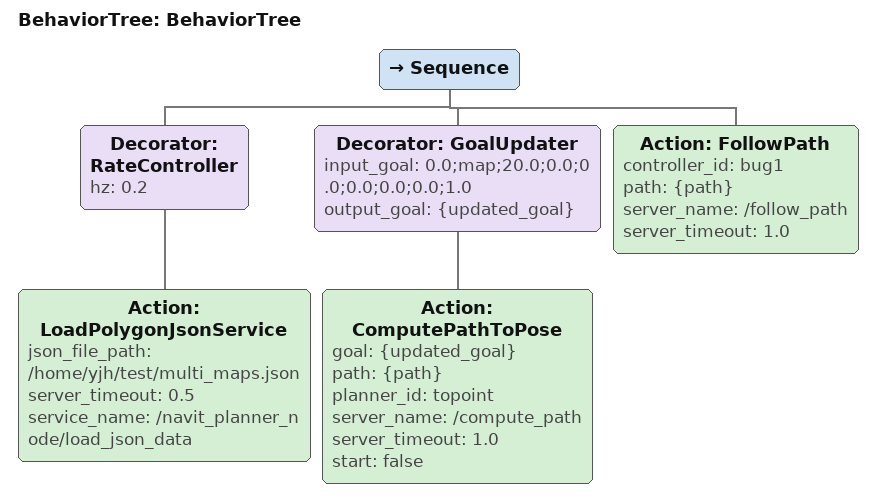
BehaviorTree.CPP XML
<?xml version="1.0"?>
<root main_tree_to_execute="BehaviorTree">
    <BehaviorTree ID="BehaviorTree">
        <Sequence>
            <Decorator ID="RateController" hz="0.2">
                <Action ID="LoadPolygonJsonService" json_file_path="/home/yjh/test/multi_maps.json" server_timeout="0.5" service_name="/navit_planner_node/load_json_data"/>
            </Decorator>
            <Decorator ID="GoalUpdater" input_goal="0.0;map;20.0;0.0;0.0;0.0;0.0;0.0;1.0" output_goal="{updated_goal}">
                <Action ID="ComputePathToPose" goal="{updated_goal}" path="{path}" planner_id="topoint" server_name="/compute_path" server_timeout="1.0" start="false"/>
            </Decorator>
            <Action ID="FollowPath" controller_id="bug1" path="{path}" server_name="/follow_path" server_timeout="1.0"/>
        </Sequence>
    </BehaviorTree>
</root>
